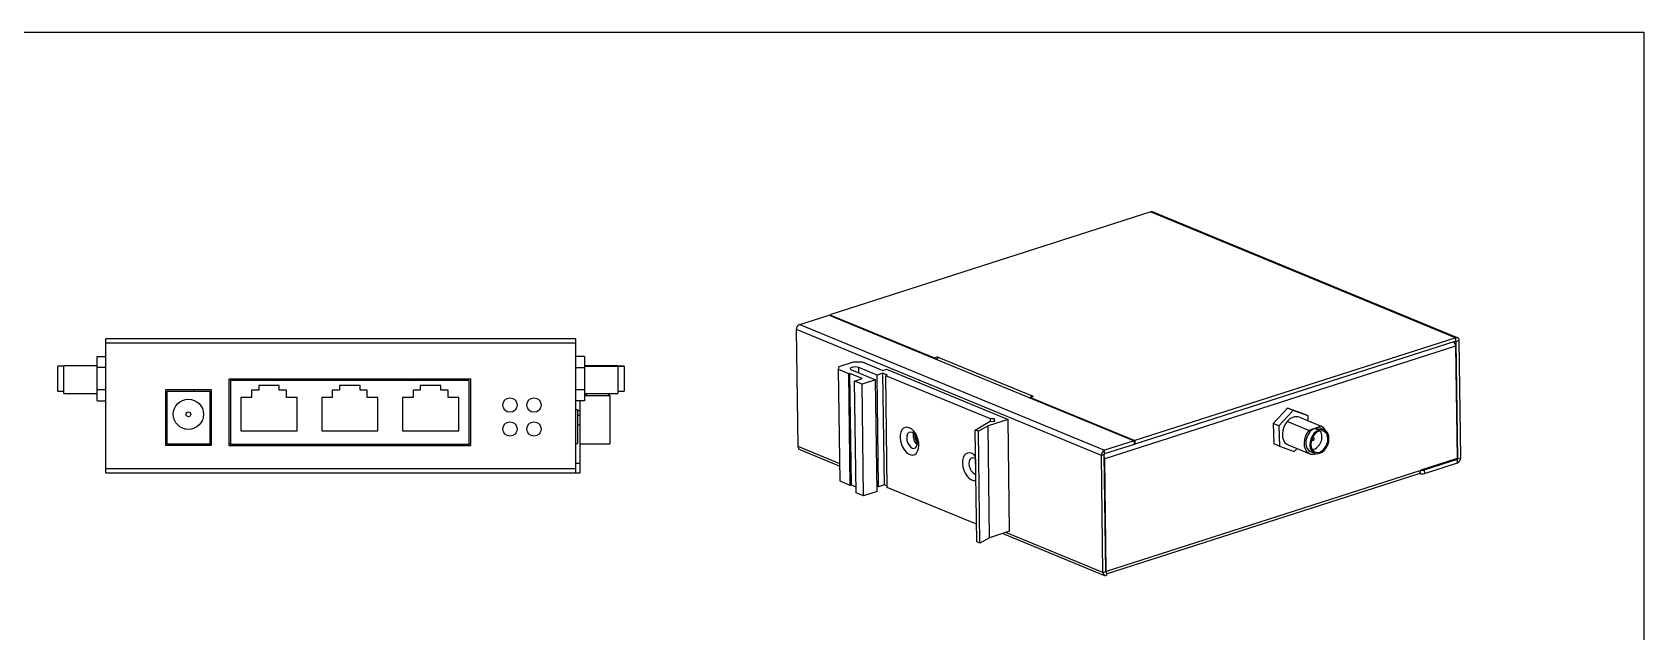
# Model space of a CAD drawing. Header units: millimetres. Extents: x 376 to 908, y -80 to 291.
# Drawn here: x 571.6 to 907.6, y 166 to 291.1 of the extents above; entities that cross this region are included whole.
import ezdxf

# ---------------------------------------------------------------- set-up
doc = ezdxf.new("R2010")
doc.units = ezdxf.units.MM
doc.header["$LTSCALE"] = 2
doc.layers.add('1轮廓实线层', color=7, linetype='Continuous')
doc.layers.add('2细线层', color=4, linetype='Continuous')

msp = doc.modelspace()

# ---------------------------------------------------------------- linework, layer by layer
at = {"layer": '1轮廓实线层'}
for p, q in [((804.8, 253.61), (737.89, 232.15)), ((804.8, 253.61), (868.39, 227.37)), ((868.74, 227.36), (805.16, 253.6)), ((731.57, 230.13), (737.73, 232.1)), ((737.73, 232.1), (801.32, 205.86)), ((737.89, 232.15), (759.69, 223.16)), ((737.89, 232.15), (737.89, 232.04)), ((794.48, 202.83), (730.9, 229.07)), ((731.23, 204.65), (730.9, 229.07)), ((731.57, 230.13), (795.15, 203.89)), ((684.92, 227.12), (586.92, 227.12)), ((586.92, 226.22), (586.92, 227.12)), ((684.92, 226.22), (586.92, 226.22)), ((586.92, 200.02), (586.92, 226.22)), ((684.92, 226.22), (684.92, 227.12)), ((684.92, 200.02), (684.92, 226.22)), ((868.33, 225.58), (795.18, 202.12)), ((868.39, 227.37), (801.47, 205.91)), ((868.4, 226.63), (801.48, 205.17)), ((868.33, 225.58), (868.65, 202.18)), ((868.35, 226.61), (868.47, 226.56)), ((868.4, 226.63), (868.39, 227.37)), ((869.08, 226.75), (868.47, 226.56)), ((868.81, 202.14), (868.47, 226.56)), ((869.42, 202.33), (869.08, 226.75)), ((585.12, 223.44), (586.92, 223.44)), ((585.12, 221.2), (585.12, 223.44)), ((686.72, 223.44), (684.92, 223.44)), ((686.72, 223.44), (684.92, 223.44)), ((686.72, 223.44), (686.72, 223.44)), ((686.72, 223.44), (686.72, 221.08)), ((739.81, 221.38), (742.78, 222.33)), ((742.78, 222.33), (744.61, 222.3)), ((744.61, 222.3), (748.9, 220.53)), ((759.69, 223.16), (760.3, 223.35)), ((759.69, 223.04), (759.69, 223.16)), ((760.3, 223.35), (760.56, 223.25)), ((760.31, 223.1), (760.3, 223.35)), ((760.56, 223.25), (780.03, 215.21)), ((576.87, 216.2), (576.87, 221.44)), ((578.17, 221.44), (576.87, 221.44)), ((585.12, 221.47), (578.17, 221.47)), ((578.17, 215.71), (578.17, 221.47)), ((585.12, 221.2), (586.92, 221.2)), ((585.12, 216.58), (585.12, 221.2)), ((662.97, 218.72), (612.57, 218.72)), ((612.57, 218.72), (612.57, 204.87)), ((662.67, 218.42), (612.87, 218.42)), ((612.87, 218.42), (612.87, 205.17)), ((662.67, 205.17), (662.67, 218.42)), ((662.97, 204.87), (662.97, 218.72)), ((686.72, 221.08), (684.92, 221.08)), ((686.72, 221.49), (693.67, 221.49)), ((693.67, 221.49), (686.72, 221.49)), ((686.72, 221.46), (693.67, 221.46)), ((693.67, 221.42), (686.72, 221.42)), ((686.72, 221.08), (686.72, 216.47)), ((693.67, 221.49), (693.67, 221.46)), ((693.67, 221.46), (693.67, 221.44)), ((694.97, 221.44), (693.67, 221.44)), ((693.67, 221.44), (694.97, 221.44)), ((693.67, 221.44), (693.67, 221.42)), ((693.67, 221.44), (694.97, 221.44)), ((694.97, 221.44), (693.67, 221.44)), ((693.67, 221.42), (693.67, 215.71)), ((694.97, 221.44), (694.97, 216.2)), ((694.97, 221.44), (694.97, 221.44)), ((694.97, 221.44), (694.97, 221.44)), ((739.67, 220.71), (739.81, 221.38)), ((741.81, 219.83), (739.67, 220.71)), ((739.99, 197.41), (739.67, 220.71)), ((742.04, 219.9), (741.81, 219.83)), ((742.13, 196.52), (741.81, 219.83)), ((744.63, 218.83), (742.04, 219.9)), ((742.36, 196.6), (742.04, 219.9)), ((742.35, 220.66), (747.41, 218.58)), ((743.03, 218.32), (744.63, 218.83)), ((747.7, 219.57), (743.87, 221.15)), ((743.88, 220.03), (743.87, 221.15)), ((747.41, 218.58), (744.59, 217.67)), ((747.73, 195.27), (747.41, 218.58)), ((748.91, 219.96), (747.7, 219.57)), ((748.01, 196.27), (747.7, 219.57)), ((748.9, 220.53), (749.66, 220.77)), ((749.89, 219.56), (748.91, 219.96)), ((749.23, 196.66), (748.91, 219.96)), ((749.51, 219.44), (749.89, 219.56)), ((771.37, 210.42), (749.51, 219.44)), ((749.83, 196.14), (749.51, 219.44)), ((749.66, 220.77), (775.02, 210.3)), ((576.87, 216.2), (578.17, 216.2)), ((578.17, 215.71), (585.12, 215.71)), ((585.12, 214.2), (585.12, 216.58)), ((585.12, 216.58), (586.92, 216.58)), ((608.92, 216.47), (599.32, 216.47)), ((599.32, 216.47), (599.32, 204.92)), ((608.62, 216.17), (599.62, 216.17)), ((599.62, 216.17), (599.62, 205.22)), ((605.32, 216.17), (605.32, 216.47)), ((608.62, 205.22), (608.62, 216.17)), ((608.92, 204.92), (608.92, 216.47)), ((618.77, 216.42), (617.27, 216.42)), ((617.27, 216.42), (617.27, 214.92)), ((623.07, 217.42), (618.77, 217.42)), ((618.77, 217.42), (618.77, 216.42)), ((623.07, 216.42), (623.07, 217.42)), ((624.57, 216.42), (623.07, 216.42)), ((624.57, 214.92), (624.57, 216.42)), ((635.62, 216.42), (634.12, 216.42)), ((634.12, 216.42), (634.12, 214.92)), ((639.92, 217.42), (635.62, 217.42)), ((635.62, 217.42), (635.62, 216.42)), ((639.92, 216.42), (639.92, 217.42)), ((641.42, 216.42), (639.92, 216.42)), ((641.42, 214.92), (641.42, 216.42)), ((650.97, 216.42), (650.97, 214.92)), ((652.47, 216.42), (650.97, 216.42)), ((656.77, 217.42), (652.47, 217.42)), ((652.47, 217.42), (652.47, 216.42)), ((656.77, 216.42), (656.77, 217.42)), ((658.27, 216.42), (656.77, 216.42)), ((658.27, 214.92), (658.27, 216.42)), ((686.72, 216.47), (684.92, 216.47)), ((686.72, 216.47), (686.72, 214.2)), ((686.72, 215.71), (693.67, 215.71)), ((686.72, 215.32), (692.02, 215.32)), ((687.02, 215.71), (687.02, 215.32)), ((691.58, 215.71), (692.02, 215.32)), ((692.02, 215.32), (692.02, 205.22)), ((693.67, 216.2), (694.97, 216.2)), ((744.59, 217.67), (743.03, 218.32)), ((743.35, 195.01), (743.03, 218.32)), ((744.91, 194.37), (744.59, 217.67)), ((780.28, 215.11), (779.67, 214.91)), ((780.03, 215.21), (780.28, 215.11)), ((780.03, 215.02), (780.03, 215.21)), ((585.12, 214.2), (586.92, 214.2)), ((617.27, 214.92), (615.07, 214.92)), ((615.07, 214.92), (615.07, 207.92)), ((626.77, 214.92), (624.57, 214.92)), ((626.77, 207.92), (626.77, 214.92)), ((634.12, 214.92), (631.92, 214.92)), ((631.92, 214.92), (631.92, 207.92)), ((643.62, 214.92), (641.42, 214.92)), ((643.62, 207.92), (643.62, 214.92)), ((648.77, 214.92), (648.77, 207.92)), ((650.97, 214.92), (648.77, 214.92)), ((660.47, 214.92), (658.27, 214.92)), ((660.47, 207.92), (660.47, 214.92)), ((686.72, 214.2), (684.92, 214.2)), ((684.92, 212.37), (685.22, 212.37)), ((685.22, 212.37), (685.22, 205.27)), ((685.72, 212.12), (685.22, 212.12)), ((685.72, 214.2), (685.72, 212.12)), ((686.72, 214.2), (685.72, 214.2)), ((685.72, 212.12), (685.72, 211.12)), ((686.72, 214.2), (686.72, 214.2)), ((779.67, 214.91), (801.47, 205.91)), ((779.67, 214.8), (779.67, 214.91)), ((833.3, 212.67), (830.32, 209.49)), ((834.47, 212.19), (831.48, 209.01)), ((834.47, 212.19), (833.3, 212.67)), ((836.4, 211.57), (833.3, 212.67)), ((837.57, 211.09), (834.47, 212.19)), ((685.72, 211.12), (685.22, 211.12)), ((685.72, 209.12), (685.22, 209.12)), ((685.72, 211.12), (685.72, 209.12)), ((685.72, 209.12), (685.72, 201.12)), ((768.18, 208.11), (771.16, 209.9)), ((770.84, 208.96), (768.83, 207.84)), ((775.02, 210.3), (770.84, 208.96)), ((771.16, 185.66), (770.84, 208.96)), ((771.16, 209.9), (772.28, 209.94)), ((772.17, 210.45), (771.37, 210.42)), ((771.38, 209.91), (771.37, 210.42)), ((772.28, 209.94), (772.17, 210.45)), ((772.17, 209.94), (772.17, 210.45)), ((775.34, 187), (775.02, 210.3)), ((831.48, 209.01), (830.32, 209.49)), ((830.32, 209.49), (830.43, 205.21)), ((831.48, 209.01), (831.6, 204.72)), ((837.75, 208.04), (833.24, 209.9)), ((835.79, 210.77), (840.3, 208.91)), ((837.57, 211.09), (836.4, 211.57)), ((837.6, 210.03), (837.57, 211.09)), ((838.9, 208.43), (837.75, 208.04)), ((839.75, 208.08), (838.9, 208.43)), ((840.3, 208.91), (839.15, 208.52)), ((839.15, 208.52), (839.99, 208.17)), ((840.94, 208.12), (840.09, 208.47)), ((599.62, 205.22), (599.32, 205.22)), ((599.62, 205.22), (608.62, 205.22)), ((608.92, 205.22), (608.62, 205.22)), ((612.87, 205.22), (612.57, 205.22)), ((612.87, 205.17), (662.67, 205.17)), ((615.07, 207.92), (626.77, 207.92)), ((631.92, 207.92), (643.62, 207.92)), ((648.77, 207.92), (660.47, 207.92)), ((662.97, 205.22), (662.67, 205.22)), ((684.92, 205.27), (685.22, 205.27)), ((685.72, 205.22), (692.02, 205.22)), ((768.83, 207.84), (768.18, 208.11)), ((768.5, 184.8), (768.18, 208.11)), ((769.15, 184.54), (768.83, 207.84)), ((801.32, 205.86), (795.15, 203.89)), ((801.33, 205.12), (795.16, 203.14)), ((801.32, 205.86), (801.33, 205.12)), ((801.32, 205.23), (801.48, 205.17)), ((801.47, 205.91), (801.48, 205.17)), ((831.6, 204.72), (830.43, 205.21)), ((833.4, 205.03), (837.91, 203.17)), ((839.75, 208.08), (839.99, 208.17)), ((599.32, 204.92), (608.92, 204.92)), ((612.57, 204.87), (662.97, 204.87)), ((739.94, 201.06), (731.23, 204.65)), ((731.57, 204.04), (739.94, 200.58)), ((795.09, 203.02), (794.48, 202.83)), ((794.81, 178.41), (794.48, 202.83)), ((795.42, 178.6), (795.09, 203.02)), ((795.1, 202.15), (795.18, 202.12)), ((795.16, 203.14), (795.15, 203.89)), ((795.5, 178.63), (795.18, 202.12)), ((831.6, 204.72), (834.7, 203.62)), ((834.7, 203.62), (835.29, 204.25)), ((838.09, 203.62), (838.93, 203.27)), ((868.65, 202.18), (861.05, 199.74)), ((861.81, 199.8), (868.73, 202.02)), ((868.48, 202.12), (868.73, 202.02)), ((868.65, 202.2), (868.81, 202.14)), ((868.74, 201.27), (868.73, 202.02)), ((868.81, 202.14), (869.42, 202.33)), ((684.92, 200.02), (586.92, 200.02)), ((586.92, 199.12), (586.92, 200.02)), ((684.92, 199.12), (586.92, 199.12)), ((685.72, 201.12), (684.92, 201.12)), ((684.92, 199.12), (684.92, 200.02)), ((685.72, 199.12), (684.92, 199.12)), ((685.72, 201.12), (685.72, 199.12)), ((861.05, 199.65), (795.5, 178.63)), ((795.51, 178.11), (860.74, 199.03)), ((860.82, 199.07), (860.83, 199.07)), ((860.83, 199.07), (860.83, 199.08)), ((861.05, 199.74), (861.05, 199.65)), ((861.81, 199.8), (861.82, 199.05)), ((861.82, 199.05), (868.74, 201.27)), ((742.13, 196.52), (739.99, 197.41)), ((742.36, 196.6), (742.13, 196.52)), ((743.34, 196.19), (742.36, 196.6)), ((744.91, 194.37), (743.35, 195.01)), ((747.73, 195.27), (744.91, 194.37)), ((748.01, 196.27), (747.71, 196.4)), ((749.23, 196.66), (748.01, 196.27)), ((749.82, 196.42), (749.23, 196.66)), ((768.45, 188.45), (749.83, 196.14)), ((771.16, 185.66), (769.15, 184.54)), ((775.34, 187), (771.16, 185.66)), ((773.94, 186.55), (795.16, 177.8)), ((794.81, 178.41), (774.58, 186.76)), ((769.15, 184.54), (768.5, 184.8)), ((794.81, 178.41), (795.42, 178.6)), ((795.42, 178.66), (795.5, 178.63)), ((795.5, 178.54), (795.43, 178.56)), ((795.5, 178.53), (795.5, 178.54)), ((795.5, 178.53), (795.51, 177.79))]:
    msp.add_line(p, q, dxfattribs=at)
at = {"layer": '1轮廓实线层', "flags": 128}
for points in [[(621.4, 218.72), (621.5, 218.61), (621.72, 218.42)], [(650.12, 218.42), (650.33, 218.61), (650.44, 218.72)], [(743.87, 221.15), (743.56, 221.24), (743.19, 221.27), (742.8, 221.25), (742.46, 221.18), (742.22, 221.06), (742.11, 220.93), (742.16, 220.79), (742.35, 220.66)], [(754.43, 208.6), (753.98, 208.71), (753.56, 208.67), (753.19, 208.47), (752.88, 208.12), (752.66, 207.65), (752.54, 207.08), (752.53, 206.45), (752.61, 205.77), (752.8, 205.1), (753.08, 204.47), (753.43, 203.91), (753.84, 203.45), (754.28, 203.12), (754.73, 202.94), (755.17, 202.9), (755.57, 203.03), (755.91, 203.3), (756.17, 203.71), (756.34, 204.24), (756.41, 204.84), (756.38, 205.5), (756.24, 206.18), (756, 206.83), (755.69, 207.43), (755.31, 207.95), (754.88, 208.34), (754.43, 208.6)], [(833.24, 209.9), (832.83, 209.33), (832.51, 208.68), (832.3, 207.99), (832.22, 207.29), (832.26, 206.63), (832.44, 206.03), (832.73, 205.54), (833.12, 205.18), (833.4, 205.03)], [(838.9, 208.43), (838.4, 208.14), (837.95, 207.72), (837.57, 207.18), (837.29, 206.57), (837.13, 205.93), (837.1, 205.29), (837.2, 204.7), (837.42, 204.2), (837.75, 203.82), (838.09, 203.62)], [(840.09, 208.47), (839.65, 208.57), (839.15, 208.52)], [(754.99, 207.61), (754.64, 207.68), (754.33, 207.58), (754.08, 207.32), (753.93, 206.93), (753.88, 206.45), (753.94, 205.92), (754.11, 205.4), (754.37, 204.94), (754.69, 204.58), (755.04, 204.35), (755.39, 204.29), (755.7, 204.39), (755.95, 204.65), (756.1, 205.03), (756.15, 205.51), (756.09, 206.04), (755.92, 206.56), (755.66, 207.03), (755.34, 207.39), (754.99, 207.61)], [(837.75, 208.04), (837.34, 207.47), (837.02, 206.82), (836.81, 206.13), (836.73, 205.43), (836.77, 204.77), (836.95, 204.17), (837.24, 203.68), (837.63, 203.32), (838.1, 203.1), (838.62, 203.05), (839.17, 203.16), (839.24, 203.18)], [(839.75, 208.08), (839.25, 207.8), (838.79, 207.37), (838.42, 206.83), (838.14, 206.22), (837.98, 205.58), (837.94, 204.94), (838.04, 204.35), (838.26, 203.85), (838.59, 203.47), (839.01, 203.24), (839.49, 203.17), (840, 203.26), (840.51, 203.51), (840.98, 203.91), (841.37, 204.42), (841.68, 205.02), (841.87, 205.66), (841.93, 206.3), (841.87, 206.91), (841.67, 207.43), (841.37, 207.84), (840.97, 208.11), (840.5, 208.22), (839.99, 208.17)], [(840, 203.52), (840.46, 203.75), (840.88, 204.11), (841.24, 204.59), (841.51, 205.13), (841.68, 205.72), (841.72, 206.31), (841.65, 206.85), (841.45, 207.31), (841.16, 207.67), (840.78, 207.89), (840.34, 207.96), (839.88, 207.88), (839.42, 207.64), (838.99, 207.28), (838.63, 206.81), (838.36, 206.26), (838.19, 205.67), (838.15, 205.09), (838.23, 204.54), (838.42, 204.08), (838.71, 203.72), (839.09, 203.5), (839.53, 203.43), (840, 203.52)], [(838.65, 205.95), (838.73, 206), (838.81, 206.09), (838.85, 206.2), (838.87, 206.31), (838.85, 206.41), (838.79, 206.48), (838.72, 206.52), (838.63, 206.51), (838.54, 206.46), (838.47, 206.37), (838.43, 206.27), (838.41, 206.15), (838.43, 206.05), (838.48, 205.98), (838.56, 205.94), (838.65, 205.95)], [(767.4, 203.25), (766.96, 203.36), (766.53, 203.31), (766.16, 203.11), (765.86, 202.77), (765.64, 202.3), (765.52, 201.73), (765.5, 201.09), (765.59, 200.42), (765.78, 199.75), (766.05, 199.12), (766.4, 198.56), (766.81, 198.1), (767.25, 197.77), (767.71, 197.58), (768.14, 197.55), (768.32, 197.58)], [(768.27, 202.07), (767.97, 202.26), (767.62, 202.32), (767.31, 202.22), (767.06, 201.97), (766.9, 201.58), (766.86, 201.1), (766.92, 200.57), (767.09, 200.05), (767.34, 199.58), (767.66, 199.22), (768.01, 199), (768.3, 198.93)], [(768.25, 202.62), (767.85, 202.99), (767.4, 203.25)]]:
    msp.add_lwpolyline(points, dxfattribs=at)
at = {"layer": '1轮廓实线层'}
for centre, radius in [((604.12, 211.39), 3.15), ((604.12, 211.39), 0.5), ((671.17, 213.32), 1.5), ((676.17, 213.32), 1.5), ((671.17, 208.32), 1.5), ((676.17, 208.32), 1.5)]:
    msp.add_circle(centre, radius, dxfattribs=at)
for centre, radius, start, end in [((804.97, 253.13), 0.51, 68.5011, 109.2572), ((732.01, 229.11), 1.11, 113.284, 181.796), ((866.95, 225.56), 1.38, 0.7067, 42.4405), ((868.53, 226.84), 0.555, 351.2859, 105.4126), ((868.41, 226.57), 0.0617, 351.2856, 105.4144), ((760.87, 222.44), 0.861, 110.6577, 150.3813), ((780.34, 214.4), 0.875, 110.9981, 150.0408), ((835.12, 208.58), 2.3, 72.9274, 144.7534), ((839.53, 207.24), 1.84, 23.1579, 65.1314), ((757.73, 206.85), 2.5, 166.66, 228.8984), ((757.37, 206.74), 1.81, 167.9041, 227.6543), ((837.72, 206.61), 2.73, 286.0588, 29.0874), ((731.86, 204.6), 0.628, 175.2104, 243.0742), ((770.51, 201.54), 2.3, 167.6773, 193.894), ((795.59, 202.86), 1.11, 113.284, 181.796), ((795.21, 203.03), 0.124, 113.2855, 181.7937), ((793.75, 202.09), 1.42, 1.2465, 19.6495), ((868.68, 202.13), 0.124, 293.2819, 1.7972), ((868.3, 202.3), 1.11, 293.2837, 1.7962), ((860.47, 199.55), 0.586, 297.3437, 9.3656), ((861.35, 200.61), 1.63, 251.4225, 286.6441), ((861.33, 201.45), 1.72, 261.4322, 286.077), ((795.36, 178.32), 0.555, 171.2858, 285.4127), ((795.48, 178.59), 0.0617, 171.288, 285.412), ((794.35, 178.61), 1.15, 356.2517, 0.8283)]:
    msp.add_arc(centre, radius, start, end, dxfattribs=at)
at = {"layer": '2细线层'}
for p, q in [((376.37, 291.08), (907.57, 291.08)), ((907.57, 291.08), (907.57, -80.12))]:
    msp.add_line(p, q, dxfattribs=at)

doc.saveas('drawing.dxf')
